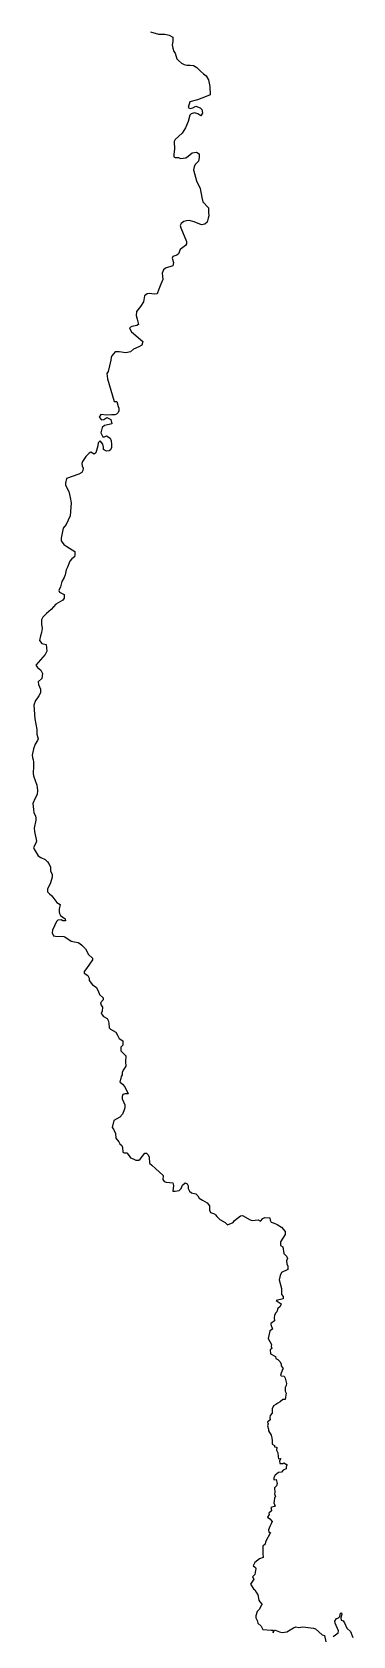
# Model space of a CAD drawing. Extents: x -74 to -34.8, y -33.8 to 5.3.
# Drawn here: x -59.993 to -59.65, y 1.845 to 3.558 of the extents above; entities that cross this region are included whole.
import ezdxf

# ---------------------------------------------------------------- set-up
doc = ezdxf.new("R2010")
doc.units = 0
doc.header["$LTSCALE"] = 2
doc.layers.add('UFEBRASIL', color=7, linetype='Continuous')

msp = doc.modelspace()

# ---------------------------------------------------------------- linework, layer by layer
at = {"layer": 'UFEBRASIL'}
for points in [[(-59.8663, 3.558), (-59.8577, 3.5557), (-59.8508, 3.5557), (-59.8463, 3.5546), (-59.8425, 3.5524), (-59.8422, 3.5507), (-59.8422, 3.548), (-59.843, 3.5443), (-59.8425, 3.5407), (-59.8411, 3.5371), (-59.8399, 3.5352), (-59.838, 3.5294), (-59.8363, 3.5274), (-59.833, 3.5246), (-59.8302, 3.5232), (-59.8274, 3.5227), (-59.8238, 3.5227), (-59.8202, 3.5221), (-59.8166, 3.5199), (-59.8128, 3.5162), (-59.8097, 3.5132), (-59.8069, 3.5111), (-59.8041, 3.5068), (-59.8027, 3.4996), (-59.8024, 3.4907), (-59.8067, 3.4891), (-59.8161, 3.4855), (-59.8241, 3.4835), (-59.8258, 3.4774), (-59.8238, 3.4763), (-59.8211, 3.4771), (-59.8177, 3.4788), (-59.8133, 3.4771), (-59.8113, 3.4752), (-59.8105, 3.4713), (-59.8124, 3.4685), (-59.8155, 3.4705), (-59.8191, 3.4716), (-59.8227, 3.4705), (-59.8241, 3.4691), (-59.8261, 3.4624), (-59.8288, 3.4555), (-59.8324, 3.4499), (-59.8399, 3.4432), (-59.8408, 3.441), (-59.8407, 3.433), (-59.8411, 3.4274), (-59.8413, 3.4248), (-59.8399, 3.4241), (-59.8363, 3.4238), (-59.8341, 3.4227), (-59.8286, 3.4235), (-59.8258, 3.4252), (-59.8216, 3.4288), (-59.8172, 3.4296), (-59.8141, 3.428), (-59.8141, 3.4238), (-59.8149, 3.4199), (-59.8186, 3.4166), (-59.8197, 3.4141), (-59.8202, 3.4107), (-59.8169, 3.3991), (-59.8133, 3.391), (-59.8112, 3.3813), (-59.8102, 3.3766), (-59.8044, 3.3702), (-59.8041, 3.3655), (-59.8038, 3.3616), (-59.8047, 3.3593), (-59.8055, 3.3549), (-59.808, 3.3527), (-59.8116, 3.3521), (-59.8194, 3.3552), (-59.825, 3.3565), (-59.8277, 3.3563), (-59.8305, 3.3555), (-59.8335, 3.3533), (-59.8344, 3.3513), (-59.8338, 3.3488), (-59.8277, 3.3343), (-59.8277, 3.3316), (-59.8289, 3.3299), (-59.8344, 3.3257), (-59.8363, 3.321), (-59.838, 3.3196), (-59.8422, 3.3182), (-59.843, 3.3163), (-59.8416, 3.3118), (-59.8424, 3.3082), (-59.8502, 3.3057), (-59.8522, 3.3041), (-59.8536, 3.3005), (-59.853, 3.2938), (-59.8552, 3.2888), (-59.8574, 3.2835), (-59.8591, 3.2782), (-59.8619, 3.278), (-59.8675, 3.2788), (-59.8697, 3.2782), (-59.8727, 3.2763), (-59.8738, 3.2699), (-59.8769, 3.2649), (-59.8811, 3.2593), (-59.8816, 3.2552), (-59.8805, 3.2513), (-59.8791, 3.2455), (-59.8808, 3.2446), (-59.8861, 3.2435), (-59.8886, 3.2421), (-59.888, 3.2402), (-59.8866, 3.2377), (-59.8744, 3.2274), (-59.8755, 3.2235), (-59.8788, 3.2216), (-59.8844, 3.2191), (-59.8877, 3.2163), (-59.8927, 3.2155), (-59.8997, 3.2163), (-59.9038, 3.2163), (-59.9074, 3.2121), (-59.9083, 3.2102), (-59.9086, 3.2074), (-59.9116, 3.1955), (-59.9127, 3.1932), (-59.9122, 3.1877), (-59.905, 3.1635), (-59.9022, 3.1635), (-59.9008, 3.158), (-59.8999, 3.1563), (-59.9, 3.1535), (-59.9008, 3.1516), (-59.9024, 3.1499), (-59.9044, 3.1491), (-59.9077, 3.1491), (-59.9133, 3.1488), (-59.9194, 3.1496), (-59.9211, 3.1468), (-59.9186, 3.1438), (-59.9161, 3.1441), (-59.9127, 3.1463), (-59.9086, 3.1441), (-59.9074, 3.1394), (-59.9105, 3.1388), (-59.9152, 3.1377), (-59.9177, 3.1355), (-59.9191, 3.1299), (-59.9172, 3.1257), (-59.9152, 3.1257), (-59.9133, 3.1268), (-59.9094, 3.1241), (-59.9083, 3.1213), (-59.9077, 3.1177), (-59.908, 3.1141), (-59.9088, 3.1119), (-59.9105, 3.1105), (-59.9133, 3.1102), (-59.9163, 3.1121), (-59.9163, 3.1146), (-59.9172, 3.1177), (-59.9199, 3.1213), (-59.9222, 3.1191), (-59.9224, 3.116), (-59.9247, 3.1085), (-59.9263, 3.1071), (-59.9299, 3.1093), (-59.9316, 3.1082), (-59.9352, 3.1046), (-59.9388, 3.0993), (-59.9394, 3.0971), (-59.9391, 3.0946), (-59.9383, 3.0921), (-59.9386, 3.0896), (-59.9397, 3.0877), (-59.9427, 3.0857), (-59.9561, 3.081), (-59.9569, 3.0763), (-59.9569, 3.0741), (-59.9533, 3.0674), (-59.9522, 3.061), (-59.9508, 3.0552), (-59.9519, 3.0413), (-59.9563, 3.0321), (-59.9594, 3.028), (-59.9616, 3.0174), (-59.9618, 3.0146), (-59.9588, 3.0105), (-59.9557, 3.0084), (-59.9472, 3.003), (-59.9471, 2.9997), (-59.9474, 2.9974), (-59.9502, 2.9952), (-59.9525, 2.993), (-59.9547, 2.9863), (-59.9563, 2.9835), (-59.9574, 2.9782), (-59.9583, 2.9755), (-59.9608, 2.971), (-59.9625, 2.9655), (-59.9641, 2.9616), (-59.9633, 2.9599), (-59.9586, 2.9574), (-59.9583, 2.9557), (-59.9586, 2.9535), (-59.9599, 2.9513), (-59.9672, 2.9468), (-59.9722, 2.9413), (-59.9772, 2.9368), (-59.9811, 2.933), (-59.9827, 2.9302), (-59.9825, 2.9257), (-59.9819, 2.921), (-59.9827, 2.9166), (-59.9836, 2.9132), (-59.9849, 2.9082), (-59.9822, 2.9049), (-59.9777, 2.9038), (-59.9769, 2.8966), (-59.9788, 2.8932), (-59.9888, 2.8816), (-59.9869, 2.8793), (-59.9833, 2.8763), (-59.9816, 2.873), (-59.9822, 2.8677), (-59.9863, 2.8638), (-59.9858, 2.8613), (-59.9838, 2.8563), (-59.9838, 2.8524), (-59.9855, 2.8491), (-59.9878, 2.8459), (-59.9891, 2.8441), (-59.9908, 2.8391), (-59.9897, 2.8246), (-59.9877, 2.8132), (-59.9877, 2.808), (-59.9863, 2.803), (-59.9869, 2.8013), (-59.9894, 2.7974), (-59.9911, 2.7924), (-59.9927, 2.7857), (-59.9924, 2.7832), (-59.9916, 2.7807), (-59.9911, 2.7785), (-59.9911, 2.7738), (-59.9916, 2.766), (-59.9911, 2.7635), (-59.9875, 2.7535), (-59.9869, 2.748), (-59.9872, 2.7438), (-59.9894, 2.7396), (-59.9919, 2.7341), (-59.9911, 2.7277), (-59.9909, 2.7239), (-59.9891, 2.7207), (-59.9886, 2.7185), (-59.9886, 2.7163), (-59.9905, 2.7077), (-59.9902, 2.7041), (-59.988, 2.6938), (-59.9888, 2.6916), (-59.9911, 2.6871), (-59.9905, 2.6852), (-59.9861, 2.6782), (-59.9833, 2.6763), (-59.9786, 2.6743), (-59.9763, 2.6718), (-59.9749, 2.6699), (-59.973, 2.666), (-59.973, 2.6616), (-59.9711, 2.6585), (-59.9711, 2.6555), (-59.973, 2.6494), (-59.9763, 2.6427), (-59.9761, 2.6396), (-59.9741, 2.6374), (-59.9716, 2.6355), (-59.9661, 2.6283), (-59.9627, 2.626), (-59.9636, 2.6213), (-59.9638, 2.6185), (-59.9633, 2.6166), (-59.9622, 2.6146), (-59.9572, 2.611), (-59.9569, 2.6088), (-59.9597, 2.6088), (-59.9616, 2.6099), (-59.9652, 2.6096), (-59.9666, 2.6082), (-59.971, 2.5986), (-59.9713, 2.596), (-59.9697, 2.5927), (-59.9677, 2.5924), (-59.9588, 2.5921), (-59.9577, 2.5916), (-59.9508, 2.5871), (-59.9474, 2.5864), (-59.9433, 2.5857), (-59.9416, 2.5846), (-59.9394, 2.5827), (-59.9358, 2.5788), (-59.9325, 2.5727), (-59.928, 2.5688), (-59.9283, 2.5671), (-59.9345, 2.5579), (-59.9372, 2.5546), (-59.9369, 2.5527), (-59.933, 2.5505), (-59.9316, 2.5474), (-59.9319, 2.5449), (-59.928, 2.5405), (-59.9244, 2.538), (-59.9222, 2.5341), (-59.9208, 2.5302), (-59.9169, 2.5266), (-59.9169, 2.5244), (-59.9197, 2.521), (-59.9188, 2.5185), (-59.9174, 2.5166), (-59.9177, 2.5121), (-59.9188, 2.5096), (-59.9163, 2.5066), (-59.9124, 2.5043), (-59.9113, 2.5024), (-59.9108, 2.4996), (-59.9105, 2.4944), (-59.9088, 2.4932), (-59.9033, 2.4899), (-59.9013, 2.4866), (-59.8997, 2.4832), (-59.8958, 2.4805), (-59.8958, 2.476), (-59.898, 2.4738), (-59.898, 2.4699), (-59.8925, 2.4644), (-59.893, 2.458), (-59.8927, 2.4535), (-59.8955, 2.4491), (-59.8963, 2.4469), (-59.8963, 2.4441), (-59.8977, 2.4424), (-59.898, 2.4402), (-59.8988, 2.4368), (-59.8961, 2.4343), (-59.8936, 2.4316), (-59.8899, 2.4241), (-59.8938, 2.4241), (-59.8958, 2.4232), (-59.8966, 2.421), (-59.8963, 2.4188), (-59.8938, 2.4121), (-59.8938, 2.4091), (-59.8947, 2.406), (-59.8961, 2.4024), (-59.8991, 2.3991), (-59.9055, 2.3955), (-59.9072, 2.3882), (-59.9058, 2.3863), (-59.9036, 2.3816), (-59.9033, 2.3768), (-59.8999, 2.3727), (-59.8988, 2.3705), (-59.8969, 2.3688), (-59.8961, 2.3668), (-59.8958, 2.3618), (-59.8944, 2.361), (-59.8916, 2.361), (-59.8891, 2.3577), (-59.8875, 2.3557), (-59.8847, 2.3546), (-59.8819, 2.353), (-59.8786, 2.3532), (-59.8774, 2.3541), (-59.8722, 2.3605), (-59.8705, 2.3605), (-59.8688, 2.3588), (-59.8677, 2.3563), (-59.8672, 2.3499), (-59.8649, 2.3477), (-59.8608, 2.3444), (-59.8527, 2.3368), (-59.853, 2.3324), (-59.8516, 2.3305), (-59.8494, 2.3296), (-59.8424, 2.3288), (-59.8416, 2.326), (-59.8422, 2.3202), (-59.8399, 2.3199), (-59.8355, 2.3207), (-59.8336, 2.3227), (-59.8319, 2.3266), (-59.8291, 2.3288), (-59.8269, 2.3277), (-59.8261, 2.3257), (-59.8261, 2.323), (-59.8247, 2.3202), (-59.8224, 2.3182), (-59.8177, 2.3171), (-59.8155, 2.3152), (-59.8141, 2.3124), (-59.8105, 2.3105), (-59.8058, 2.3074), (-59.8033, 2.3044), (-59.8033, 2.2999), (-59.8022, 2.2974), (-59.7977, 2.296), (-59.7969, 2.2946), (-59.7955, 2.2931), (-59.7922, 2.2896), (-59.7863, 2.2866), (-59.7841, 2.2841), (-59.778, 2.2866), (-59.7763, 2.2888), (-59.7702, 2.2938), (-59.768, 2.2941), (-59.7599, 2.2894), (-59.7577, 2.2888), (-59.7513, 2.2893), (-59.7486, 2.288), (-59.7461, 2.291), (-59.7441, 2.2919), (-59.7388, 2.2916), (-59.7383, 2.2891), (-59.7372, 2.2869), (-59.7341, 2.2857), (-59.7308, 2.2846), (-59.7263, 2.2816), (-59.7225, 2.2768), (-59.7224, 2.2738), (-59.7272, 2.266), (-59.7274, 2.2619), (-59.7249, 2.2605), (-59.7238, 2.2535), (-59.7208, 2.2505), (-59.7199, 2.2482), (-59.7208, 2.2457), (-59.7205, 2.2424), (-59.7194, 2.2399), (-59.7194, 2.2363), (-59.7261, 2.2332), (-59.7277, 2.2299), (-59.7288, 2.2252), (-59.7263, 2.216), (-59.7263, 2.2096), (-59.7244, 2.2077), (-59.7244, 2.2049), (-59.7319, 2.2032), (-59.7266, 2.1996), (-59.7277, 2.1969), (-59.7302, 2.1949), (-59.7313, 2.191), (-59.7322, 2.1902), (-59.7338, 2.1877), (-59.7341, 2.1849), (-59.7336, 2.1816), (-59.7377, 2.1788), (-59.7377, 2.1777), (-59.7358, 2.1727), (-59.7386, 2.171), (-59.7391, 2.1691), (-59.7405, 2.1627), (-59.7369, 2.1563), (-59.7372, 2.1541), (-59.7366, 2.1519), (-59.7383, 2.1507), (-59.738, 2.1463), (-59.7327, 2.1435), (-59.7324, 2.1413), (-59.7302, 2.1402), (-59.728, 2.1382), (-59.7266, 2.1357), (-59.7266, 2.1335), (-59.7244, 2.1305), (-59.7252, 2.1294), (-59.7274, 2.1235), (-59.7266, 2.1227), (-59.7233, 2.1224), (-59.7222, 2.1202), (-59.7208, 2.1146), (-59.7213, 2.1124), (-59.7222, 2.1105), (-59.7222, 2.1063), (-59.7211, 2.1044), (-59.7219, 2.1002), (-59.7222, 2.0977), (-59.725, 2.0974), (-59.7277, 2.0952), (-59.7302, 2.0938), (-59.7322, 2.0921), (-59.7347, 2.0907), (-59.7361, 2.0874), (-59.7361, 2.083), (-59.7383, 2.0805), (-59.7386, 2.0782), (-59.7383, 2.0757), (-59.7411, 2.0735), (-59.7405, 2.0716), (-59.7413, 2.0694), (-59.7402, 2.0657), (-59.7402, 2.0641), (-59.7374, 2.0596), (-59.7366, 2.0566), (-59.7361, 2.0535), (-59.7361, 2.0499), (-59.7336, 2.0485), (-59.7338, 2.0471), (-59.7311, 2.0466), (-59.7316, 2.0435), (-59.73, 2.0407), (-59.7299, 2.0363), (-59.7294, 2.0341), (-59.7269, 2.0344), (-59.7283, 2.0321), (-59.728, 2.0291), (-59.7249, 2.0293), (-59.7238, 2.0299), (-59.7202, 2.0277), (-59.7211, 2.0257), (-59.7213, 2.0235), (-59.7244, 2.0221), (-59.7263, 2.0199), (-59.7294, 2.0196), (-59.733, 2.0169), (-59.7344, 2.0141), (-59.7344, 2.0119), (-59.7319, 2.0121), (-59.7308, 2.0077), (-59.7316, 2.0055), (-59.7338, 2.0032), (-59.7333, 1.9982), (-59.7338, 1.9968), (-59.7327, 1.9935), (-59.7338, 1.9927), (-59.7341, 1.9891), (-59.7344, 1.9871), (-59.733, 1.9838), (-59.7377, 1.9821), (-59.7372, 1.9813), (-59.7369, 1.9788), (-59.7397, 1.976), (-59.7394, 1.9746), (-59.7413, 1.9719), (-59.7386, 1.9702), (-59.7363, 1.9671), (-59.7372, 1.9649), (-59.7386, 1.9619), (-59.7402, 1.9582), (-59.7397, 1.956), (-59.738, 1.9555), (-59.7435, 1.9454), (-59.7438, 1.9432), (-59.7461, 1.941), (-59.7463, 1.9332), (-59.7458, 1.9288), (-59.7497, 1.9274), (-59.7549, 1.9235), (-59.7566, 1.9199), (-59.7541, 1.918), (-59.7538, 1.9169), (-59.7547, 1.9107), (-59.7574, 1.9082), (-59.7558, 1.9055), (-59.7594, 1.9005), (-59.7563, 1.8955), (-59.7547, 1.8944), (-59.7533, 1.8919), (-59.7516, 1.8888), (-59.7505, 1.8832), (-59.7494, 1.8813), (-59.7469, 1.8785), (-59.748, 1.8774), (-59.7499, 1.8738), (-59.7522, 1.8713), (-59.7536, 1.8666), (-59.7536, 1.8644), (-59.7522, 1.8616), (-59.7516, 1.8585), (-59.748, 1.8555), (-59.7461, 1.8519), (-59.7372, 1.8513), (-59.7355, 1.8513), (-59.7352, 1.8482), (-59.7338, 1.8516), (-59.7283, 1.8494), (-59.7255, 1.8488), (-59.7205, 1.8494), (-59.7133, 1.8538), (-59.7108, 1.8546), (-59.7077, 1.8541), (-59.7036, 1.8546), (-59.6919, 1.8535), (-59.6899, 1.8527), (-59.6827, 1.8463), (-59.6805, 1.8455), (-59.6788, 1.8388)], [(-59.6711, 1.8446), (-59.6686, 1.8463), (-59.6658, 1.8482), (-59.6652, 1.8505), (-59.6691, 1.8585), (-59.6694, 1.8607), (-59.6674, 1.8638), (-59.6655, 1.8644), (-59.6638, 1.8657), (-59.6633, 1.8694), (-59.6622, 1.8696), (-59.6619, 1.8682), (-59.663, 1.8644), (-59.6624, 1.8619), (-59.6605, 1.861), (-59.6591, 1.8591), (-59.6566, 1.8532), (-59.6527, 1.8499), (-59.6499, 1.8435)]]:
    msp.add_lwpolyline(points, dxfattribs=at)

doc.saveas('drawing.dxf')
